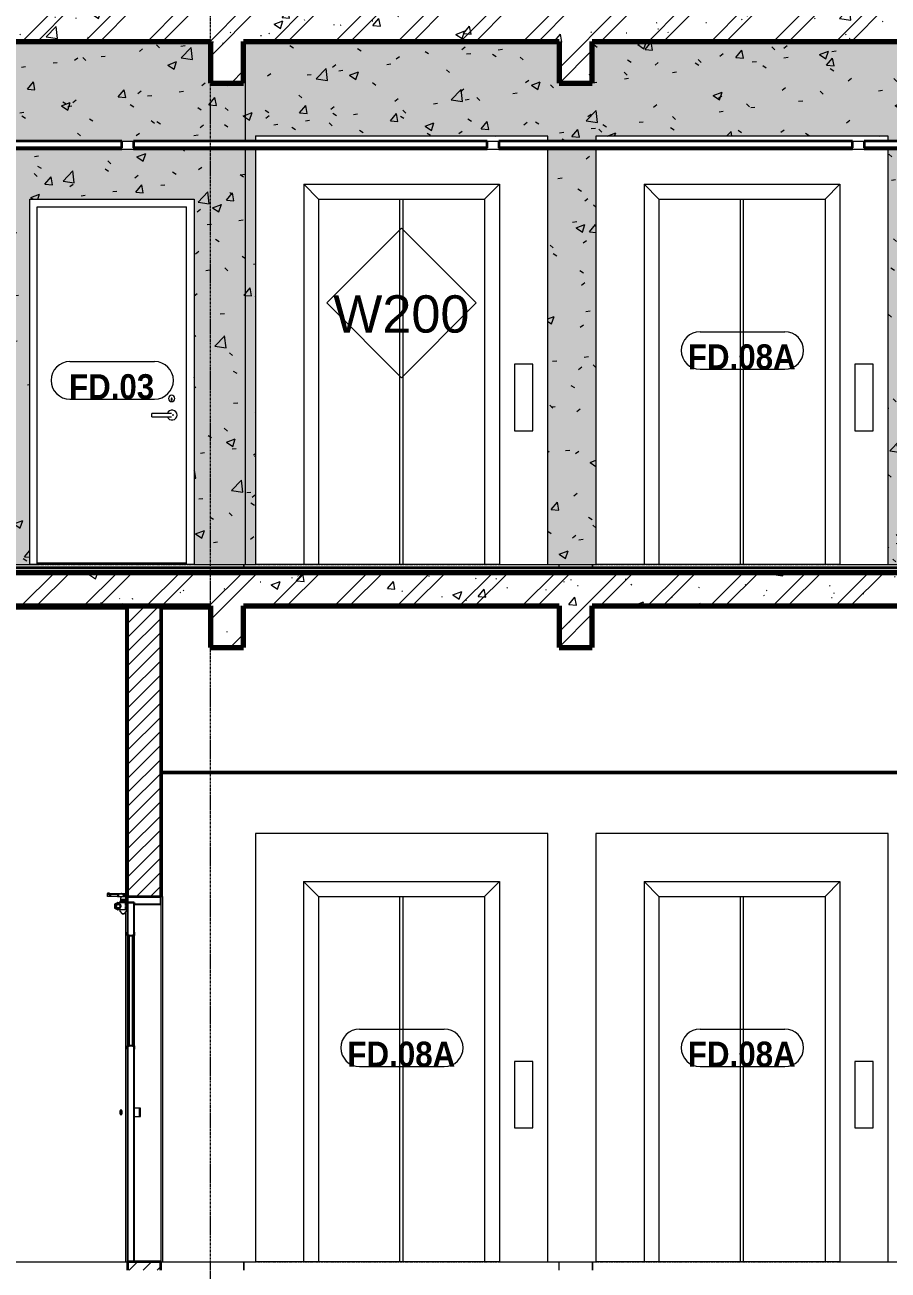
# Model space of a CAD drawing. Header units: millimetres. Extents: x 75015 to 108159, y -6470 to 34550.
# Drawn here: x 91565 to 96764, y -2050 to 5450 of the extents above; entities that cross this region are included whole.
import ezdxf

# ---------------------------------------------------------------- set-up
doc = ezdxf.new("R2010")
doc.units = ezdxf.units.MM
doc.linetypes.add('Centre', pattern=[31.75, 6.35, -4.7625, 15.875, -4.7625])
doc.linetypes.add('Grid Line', pattern=[22.225, 12.7, -3.175, 3.175, -3.175])
for name, color, linetype, lineweight in [('0-2', 50, 'Continuous', 5), ('A-CLNG', 13, 'Continuous', 18), ('A-CLNG-1', 250, 'Continuous', 35), ('A-CLNG-FNSH-1', 7, 'Continuous', 18), ('A-CLNG-PATT-3', 13, 'Continuous', 18), ('A-DETL-GENF-1', 9, 'Continuous', 18), ('A-DETL-WIDE', 214, 'Continuous', 70), ('A-DOOR', 31, 'Continuous', 18), ('A-DOOR-1', 31, 'Continuous', 25), ('A-DOOR-FRAM', 31, 'Continuous', 18), ('A-DOOR-FRAM-1', 31, 'Continuous', 25), ('A-DOOR-GLAZ', 31, 'Continuous', 25), ('A-DOOR-IDEN', 31, 'Continuous', 9), ('A-FLOR-1', 7, 'Continuous', 18), ('A-FLOR-FNSH-1', 250, 'Continuous', 35), ('A-FLOR-LEVL-2', 51, 'Centre', 9), ('A-FLOR-PATT-3', 8, 'Continuous', 18), ('A-WALL', 113, 'Continuous', 18), ('A-WALL-1', 250, 'Continuous', 35), ('A-WALL-FNSH-1', 7, 'Continuous', 18), ('A-WALL-IDEN', 211, 'Continuous', 9), ('A-WALL-PATT-4', 111, 'Continuous', 18), ('I-WALL', 2, 'Continuous', 18), ('S-COLS-1', 7, 'Continuous', 18), ('S-GRID-1', 1, 'Grid Line', 9)]:
    doc.layers.add(name, color=color, linetype=linetype, lineweight=lineweight)
doc.styles.add('Arial_1', font='arial.ttf', dxfattribs={"height": 225})
doc.styles.add('Arial_B', font='arialbd.ttf', dxfattribs={"width": 0.9, "height": 150})
pattern_1 = [(0, (97890.68, 0), (609.6, 152.4), [25.146, -432.054, 25.146, -432.054, -2438.4]), (0, (97890.68, 0), (609.6, 152.4), [-914.4, 25.146, -889.254, 25.146, -432.054, -1066.8]), (0, (97890.68, 0), (609.6, 152.4), [-2286, 25.146, -279.654, 25.146, -736.854]), (120, (98119.28, 76.2), (-436.7823, 451.729), [25.146, -432.054, 25.146, -432.054, -2438.4]), (120, (98119.28, 76.2), (-436.7823, 451.729), [-914.4, 25.146, -889.254, 25.146, -432.054, -1066.8]), (120, (98119.28, 76.2), (-436.7823, 451.729), [-2286, 25.146, -279.654, 25.146, -736.854]), (240, (98195.48, 381), (-172.8177, -604.129), [25.146, -432.054, 25.146, -432.054, -2438.4]), (240, (98195.48, 381), (-172.8177, -604.129), [-914.4, 25.146, -889.254, 25.146, -432.054, -1066.8]), (240, (98195.48, 381), (-172.8177, -604.129), [-2286, 25.146, -279.654, 25.146, -736.854])]
pattern_2 = [(50, (97890.7, 0), (546.553, -47.817), [57.15, -628.65]), (355, (97890.7, 0), (-105.73, 573.17), [45.72, -502.92]), (100.451, (97936.2, -4), (440.828, 525.35), [48.57, -534.27]), (46.184, (97890.7, 152.4), (813.237, -126.13), [85.725, -942.975]), (96.636, (97958.45, 141.9), (712.21, 742.28), [72.855, -801.405]), (351.184, (97890.7, 152.4), (712.215, 742.28), [68.58, -754.38]), (21, (97966.9, 114.3), (454.843, -306.796), [57.15, -628.65]), (326, (97966.9, 114.3), (185.406, 552.564), [45.72, -502.92]), (71.451, (98004.8, 88.73), (640.25, 245.764), [48.57, -534.27]), (37.5, (97890.68, 0), (9.2664, 253.665), [25.146, -471.678, 25.146, -485.394, -504.825]), (37.5, (97890.68, 0), (9.2664, 253.665), [-1007.364, 25.146, -479.679]), (7.5, (97890.68, 0), (200.4594, 300.541), [25.146, -265.938, 25.146, -460.248, -192.405]), (7.5, (97890.68, 0), (200.4594, 300.541), [-776.478, 25.146, -167.259]), (327.5, (97720.75, 0), (406.773, -17.1864), [25.146, -165.354, 25.146, -569.214, -788.67]), (327.5, (97720.75, 0), (406.773, -17.1864), [-784.86, 25.146, -763.524]), (317.5, (97644.55, 0), (444.388, 76.28), [25.146, -222.504, 25.146, -369.57, -560.07]), (317.5, (97644.55, 0), (444.388, 76.28), [-642.366, 25.146, -534.924])]
pattern_3 = [(37.5, (97890.68, 0), (-2.40047, 73.41204), [2.515, -55.397, 2.515, -62.255, -61.912]), (37.5, (97890.68, 0), (-2.40047, 73.41204), [-122.682, 2.515, -59.398]), (7.5, (97890.68, 0), (67.4282, 107.524), [2.515, -28.727, 2.515, -49.682, -20.002]), (7.5, (97890.68, 0), (67.4282, 107.524), [-83.439, 2.515, -17.488]), (327.5, (97843.816, 0), (118.6493, 0.21553), [2.515, -16.535, 2.515, -66.065, -89.535]), (327.5, (97843.816, 0), (118.6493, 0.21553), [-87.63, 2.515, -87.02]), (317.5, (97843.82, 0), (114.5339, 33.4393), [2.515, -7.01, 2.515, -42.443, -51.435]), (317.5, (97843.82, 0), (114.5339, 33.4393), [-54.483, 2.515, -48.92])]
pattern_4 = [(50, (97890.7, 0), (546.553, -47.817), [57.15, -628.65]), (355, (97890.7, 0), (-105.728, 573.17), [45.72, -502.92]), (100.451, (97936.2, -4), (440.828, 525.35), [48.57, -534.27]), (46.184, (97890.7, 152.4), (813.237, -126.13), [85.725, -942.975]), (96.636, (97958.45, 141.9), (712.21, 742.28), [72.855, -801.405]), (351.184, (97890.7, 152.4), (712.215, 742.28), [68.58, -754.38]), (21, (97966.9, 114.3), (454.843, -306.796), [57.15, -628.65]), (326, (97966.9, 114.3), (185.406, 552.564), [45.72, -502.92]), (71.451, (98004.8, 88.73), (640.25, 245.764), [48.57, -534.27]), (37.5, (97890.68, 0), (9.2664, 253.665), [5.029, -491.795, 5.029, -505.511, -504.825]), (37.5, (97890.68, 0), (9.2664, 253.665), [-1007.364, 5.029, -499.796]), (7.5, (97890.68, 0), (200.4594, 300.541), [5.029, -286.055, 5.029, -480.365, -192.405]), (7.5, (97890.68, 0), (200.4594, 300.541), [-776.478, 5.029, -187.376]), (327.5, (97720.75, 0), (406.773, -17.1864), [5.029, -185.471, 5.029, -589.331, -788.67]), (327.5, (97720.75, 0), (406.773, -17.1864), [-784.86, 5.03, -783.64]), (317.5, (97644.55, 0), (444.388, 76.28), [5.029, -242.621, 5.029, -389.687, -560.07]), (317.5, (97644.55, 0), (444.388, 76.28), [-642.366, 5.03, -555.04]), (45, (97890.68, 0), (-188.585, 188.585), []), (45, (97890.68, 285.75), (-188.585, 188.585), [])]

# ---------------------------------------------------------------- blocks, each defined once
blk = doc.blocks.new('NCV_TKTC_KET CAU_rvt-2-TKCS_THANG MÁY TM2 - MẶT ĐỨNG')
at = {"layer": 'A-FLOR-1'}
for p, q in [((27936.9, 1930), (27037.4, 1930)), ((28435.3, 1930), (28146.9, 1930))]:
    blk.add_line(p, q, dxfattribs=at)
at = {"layer": 'S-COLS-1'}
for p, q in [((28636.9, 2180), (28636.9, 2200)), ((30536.9, 2180), (30536.9, 2200)), ((30736.9, 2180), (30736.9, 2200)), ((28436.9, -2050), (28436.9, -2000)), ((28636.9, -2050), (28636.9, -2000)), ((30536.9, -2050), (30536.9, -2000)), ((30736.9, -2050), (30736.9, -2000))]:
    blk.add_line(p, q, dxfattribs=at)
blk = doc.blocks.new('FD_02 - FD_03 - FD_03-KY THUAT-900x2200mm-801876-TKCS_THANG MÁY TM2 - MẶT ĐỨNG')
at = {"layer": 'A-DOOR'}
for p, q in [((28201, 3188.3), (28201, 3197.7)), ((28202.9, 3188.3), (28201, 3188.3)), ((28202.9, 3197.7), (28202.9, 3188.3)), ((28186.9, 3110), (28081.9, 3110)), ((28081.9, 3100), (28081.9, 3110)), ((28081.9, 3090), (28081.9, 3100)), ((28081.9, 3090), (28186.9, 3090)), ((27391.9, 2210), (28291.9, 2210))]:
    blk.add_line(p, q, dxfattribs=at)
at = {"layer": 'A-DOOR', "flags": 128}
for points in [[(28201.9, 3110), (28201.9, 3110), (28201.9, 3110), (28201.8, 3110), (28201.7, 3110), (28201.6, 3110), (28201.5, 3110), (28201.4, 3110), (28201.2, 3110), (28201, 3110), (28200.8, 3110), (28200.5, 3110), (28200.2, 3110), (28200, 3110), (28199.6, 3110), (28199.3, 3110), (28199, 3110), (28198.6, 3110), (28198.2, 3110), (28197.8, 3110), (28197.4, 3110), (28196.9, 3110), (28196.5, 3110), (28196, 3110), (28195.5, 3110), (28195, 3110), (28194.5, 3110), (28194, 3110), (28193.5, 3110), (28192.9, 3110), (28192.4, 3110), (28191.8, 3110), (28191.2, 3110), (28190.7, 3110), (28190.1, 3110), (28189.5, 3110), (28188.9, 3110), (28188.3, 3110), (28187.7, 3110), (28187.1, 3110), (28186.9, 3110)], [(28186.9, 3090), (28187.5, 3090), (28188.1, 3090), (28188.7, 3090), (28189.3, 3090), (28189.9, 3090), (28190.5, 3090), (28191.1, 3090), (28191.7, 3090), (28192.2, 3090), (28192.8, 3090), (28193.3, 3090), (28193.9, 3090), (28194.4, 3090), (28194.9, 3090), (28195.4, 3090), (28195.9, 3090), (28196.4, 3090), (28196.8, 3090), (28197.3, 3090), (28197.7, 3090), (28198.1, 3090), (28198.5, 3090), (28198.9, 3090), (28199.2, 3090), (28199.6, 3090), (28199.9, 3090), (28200.2, 3090), (28200.4, 3090), (28200.7, 3090), (28200.9, 3090), (28201.1, 3090), (28201.3, 3090), (28201.5, 3090), (28201.6, 3090), (28201.7, 3090), (28201.8, 3090), (28201.9, 3090), (28201.9, 3090), (28201.9, 3090)]]:
    blk.add_lwpolyline(points, dxfattribs=at)
at = {"layer": 'A-DOOR'}
for centre, radius, start, end in [((28201.9, 3200), 19, 0, 180), ((28201.9, 3200), 19, 180, 360), ((28201.9, 3200), 2.5, 293.42064, 247.00822), ((28204.4, 3100), 30, 0, 160.36566), ((28204.4, 3100), 30, 199.56325, 0), ((28201.9, 3100), 10, 0, 30), ((28201.9, 3100), 10, 330, 0)]:
    blk.add_arc(centre, radius, start, end, dxfattribs=at)
at = {"layer": 'A-DOOR-FRAM'}
for p, q in [((27391.9, 2200), (27391.9, 4355)), ((27391.9, 4355), (28291.9, 4355)), ((28291.9, 2200), (28291.9, 4355)), ((27346.9, 2200), (27391.9, 2200)), ((28336.9, 2200), (28291.9, 2200))]:
    blk.add_line(p, q, dxfattribs=at)
blk = doc.blocks.new('Thang may HIEN - Dài x Rộng - 2200x1200-551375-TKCS_THANG MÁY TM2 - MẶT ĐỨNG')
at = {"layer": 'A-DOOR'}
for p, q in [((30757.4, 4780), (30757.4, 4750)), ((32517.4, 4780), (30757.4, 4780)), ((32517.4, 4750), (32517.4, 4780)), ((30757.4, 4700), (30757.4, 2200)), ((32517.4, 2200), (32517.4, 4700)), ((31137.4, 4400), (31047.4, 4490)), ((31047.4, 4490), (31047.4, 2200)), ((31047.4, 4490), (32227.4, 4490)), ((32227.4, 4490), (32137.4, 4400)), ((32227.4, 4490), (32227.4, 2200)), ((31137.4, 4400), (31137.4, 2200)), ((31137.4, 4400), (32137.4, 4400)), ((31627.4, 2200), (31627.4, 4400)), ((31647.4, 2200), (31647.4, 4400)), ((32137.4, 4400), (32137.4, 2200)), ((32427.4, 3405.9), (32317.4, 3405.9)), ((32317.4, 3405.9), (32317.4, 3005.9)), ((32427.4, 3005.9), (32427.4, 3405.9)), ((32317.4, 3005.9), (32427.4, 3005.9)), ((31047.4, 2200), (30757.4, 2200)), ((31057.4, 2200), (31047.4, 2200)), ((32227.4, 2200), (32217.4, 2200)), ((32227.4, 2200), (32517.4, 2200))]:
    blk.add_line(p, q, dxfattribs=at)
blk = doc.blocks.new('Thang may HIEN - Dài x Rộng - 2200x1200-V4-TKCS_THANG MÁY TM2 - MẶT ĐỨNG')
at = {"layer": 'A-DOOR'}
for p, q in [((30757.4, 580), (30757.4, -2000)), ((32517.4, 580), (30757.4, 580)), ((32517.4, -2000), (32517.4, 580)), ((31137.4, 200), (31047.4, 290)), ((31047.4, 290), (31047.4, -2000)), ((31047.4, 290), (32227.4, 290)), ((32227.4, 290), (32137.4, 200)), ((32227.4, 290), (32227.4, -2000)), ((31137.4, 200), (31137.4, -2000)), ((31137.4, 200), (32137.4, 200)), ((31627.4, -2000), (31627.4, 200)), ((31647.4, -2000), (31647.4, 200)), ((32137.4, 200), (32137.4, -2000)), ((32427.4, -794.1), (32317.4, -794.1)), ((32317.4, -794.1), (32317.4, -1194.1)), ((32427.4, -1194.1), (32427.4, -794.1)), ((32317.4, -1194.1), (32427.4, -1194.1)), ((31047.4, -2000), (30757.4, -2000)), ((31057.4, -2000), (31047.4, -2000)), ((32227.4, -2000), (32217.4, -2000)), ((32227.4, -2000), (32517.4, -2000))]:
    blk.add_line(p, q, dxfattribs=at)
blk = doc.blocks.new('FD_01 - FD_01-1200x2200mm-V8-TKCS_THANG MÁY TM2 - MẶT ĐỨNG')
at = {"layer": 'A-DOOR'}
for p, q in [((27813.5, 218.5), (27813.5, 215.5)), ((27813.9, 218.5), (27813.9, 218.5)), ((27813.9, 218.5), (27821.6, 218.5)), ((27813.9, 215.5), (27813.9, 215.5)), ((27813.9, 215.5), (27821.6, 215.5)), ((27814.6, 214.5), (27814.6, 200.5)), ((27814.6, 214.5), (27819.4, 214.5)), ((27814.6, 200.5), (27814.6, 200.5)), ((27819.4, 200.5), (27814.7, 200.5)), ((27815.1, 220.3), (27815.1, 218.5)), ((27827.1, 220.3), (27815.1, 220.3)), ((27815.1, 220.3), (27827.1, 220.3)), ((27816.1, 215.5), (27816.1, 214.5)), ((27819.4, 214.5), (27827.5, 214.5)), ((27827.6, 200.5), (27819.4, 200.5)), ((27821.6, 218.5), (27823.2, 218.5)), ((27822.7, 218.5), (27821.6, 218.5)), ((27821.6, 215.5), (27823.2, 215.5)), ((27872.6, 212.5), (27822.6, 212.5)), ((27822.6, 202.5), (27872.6, 202.5)), ((27823.2, 218.5), (27873.8, 218.5)), ((27823.2, 215.5), (27873.8, 215.5)), ((27826.1, 214.5), (27826.1, 215.5)), ((27827.1, 218.5), (27827.1, 220.3)), ((27827.4, 214.5), (27828.6, 214.5)), ((27827.6, 200.5), (27827.6, 214.5)), ((27828.6, 200.5), (27827.6, 200.5)), ((27828.6, 211.5), (27830.3, 211.5)), ((27830.3, 203.5), (27828.6, 203.5)), ((27830.3, 211.5), (27830.3, 203.5)), ((27848.4, 215.5), (27848.4, 214.5)), ((27850.4, 214.5), (27848.4, 214.5)), ((27848.4, 214.5), (27850.4, 214.5)), ((27916.4, 214.5), (27850.4, 214.5)), ((27859.6, 130.7), (27859.6, 154.3)), ((27860.6, 156.1), (27876.1, 164.7)), ((27869, 142.5), (27874.8, 152.5)), ((27877.3, 213.5), (27872.6, 213.5)), ((27872.6, 201.5), (27877.3, 201.5)), ((27873.8, 218.5), (27874.8, 218.5)), ((27873.8, 218.5), (27874.8, 218.5)), ((27874.8, 217.5), (27873.8, 217.5)), ((27873.8, 215.5), (27874.8, 215.5)), ((27873.8, 215.5), (27874.8, 215.5)), ((27874.8, 218.5), (27900.4, 218.5)), ((27874.8, 215.5), (27900.4, 215.5)), ((27874.8, 152.5), (27886.4, 152.5)), ((27877.1, 165), (27921.3, 165)), ((27877.3, 200.5), (27905.4, 200.5)), ((27886.4, 152.5), (27892.1, 142.5)), ((27890.4, 172), (27890.4, 165)), ((27890.4, 172), (27904.9, 172)), ((27925.4, 198), (27895.4, 198)), ((27895.4, 184.6), (27895.4, 192.9)), ((27895.4, 176), (27895.4, 182)), ((27895.4, 182), (27910.4, 182)), ((27910.4, 176), (27895.4, 176)), ((27899.9, 184), (27907.2, 184)), ((27899.9, 182), (27899.9, 184)), ((27899.9, 174), (27899.9, 176)), ((27903.6, 174), (27899.9, 174)), ((27900.4, 218.5), (27901.6, 218.5)), ((27900.4, 218.5), (27901.6, 218.5)), ((27901.6, 217.5), (27900.4, 217.5)), ((27900.4, 215.5), (27901.6, 215.5)), ((27900.4, 215.5), (27901.6, 215.5)), ((27900.9, 218.5), (27901.5, 218.5)), ((27901.5, 218.5), (27900.9, 218.5)), ((27900.9, 215.5), (27901.5, 215.5)), ((27901.5, 215.5), (27900.9, 215.5)), ((27900.9, 174), (27900.9, 172)), ((27901.6, 218.5), (27930.9, 218.5)), ((27901.6, 215.5), (27930.9, 215.5)), ((27907.2, 174), (27903.6, 174)), ((27904.9, 172), (27929.5, 172)), ((27905, 200.5), (27905, 198)), ((27906.2, 200.7), (27906.2, 197.9)), ((27907.2, 184), (27917.3, 184)), ((27907.2, 182), (27907.2, 184)), ((27907.2, 174), (27907.2, 176)), ((27912.3, 174), (27907.2, 174)), ((27907.8, 214), (27908.6, 214)), ((27908.6, 201), (27907.8, 201)), ((27908.6, 214), (27911.7, 214)), ((27908.6, 214), (27908.6, 212.7)), ((27912.4, 201), (27908.6, 201)), ((27910.4, 214), (27912.4, 214)), ((27912.4, 201), (27910.4, 201)), ((27910.4, 182), (27925.4, 182)), ((27925.4, 176), (27910.4, 176)), ((27917.3, 174), (27912.3, 174)), ((27912.4, 214), (27914.3, 214)), ((27914.3, 201), (27912.4, 201)), ((27912.6, 202.4), (27912.6, 212.6)), ((27912.6, 203.4), (27912.6, 212.2)), ((27914.3, 214), (27918.4, 214)), ((27914.3, 201), (27914.3, 214)), ((27918.4, 201), (27914.3, 201)), ((27914.8, 198), (27914.8, 214)), ((27916, 198), (27916, 214)), ((27916.4, 214.5), (27918.4, 214.5)), ((27918.4, 214.5), (27916.4, 214.5)), ((27917.3, 184), (27920, 184)), ((27917.3, 182), (27917.3, 184)), ((27917.3, 174), (27917.3, 176)), ((27918.6, 174), (27917.3, 174)), ((27917.7, 174), (27918.6, 174)), ((27918.6, 174), (27917.7, 174)), ((27918.4, 214.5), (27918.4, 215.5)), ((27918.5, 201), (27918.5, 214)), ((27920, 174), (27918.6, 174)), ((27918.9, 172), (27918.9, 174)), ((27920, 182), (27920, 184)), ((27920, 174), (27920, 176)), ((27921.3, 165), (27924.3, 165)), ((27924.3, 165), (27925.3, 165)), ((27936.9, 165), (27925.3, 165)), ((27925.4, 192.9), (27925.4, 184.6)), ((27925.4, 182), (27925.4, 176)), ((27925.4, 164.9), (27925.4, 164.7)), ((27929.5, 165), (27925.5, 165)), ((27925.6, 162), (27925.6, 123)), ((27929.5, 165), (27929.5, 172)), ((27930.9, 215.5), (27930.9, 218.5)), ((27876.1, 120.3), (27860.6, 128.9)), ((27874.8, 132.5), (27869, 142.5)), ((27886.4, 132.5), (27874.8, 132.5)), ((27921.3, 120), (27877.1, 120)), ((27892.1, 142.5), (27886.4, 132.5)), ((27890.4, 120), (27890.4, 112.4)), ((27890.7, 111.7), (27903.7, 96.3)), ((27913.4, 96), (27906.4, 96)), ((27906.4, 96), (27913.4, 96)), ((27916.2, 96.3), (27929.2, 111.7)), ((27924.3, 120), (27921.3, 120)), ((27925.3, 120), (27924.3, 120)), ((27925.3, 120), (27936.9, 120)), ((27925.4, 120.3), (27925.4, 120.1)), ((27925.5, 120), (27929.4, 120)), ((27929.4, 112.4), (27929.4, 120)), ((27934.9, -35), (27934.9, -700)), ((27978.9, -700), (27978.9, -35)), ((28008.7, -1074.6), (27976.9, -1074.6)), ((27976.9, -1074.6), (27976.9, -1125.4)), ((28015, -1074.6), (28008.7, -1074.6)), ((28008.7, -1074.6), (28008.7, -1125.4)), ((28008.7, -1125.4), (28008.7, -1074.6)), ((28015, -1125.4), (28015, -1074.6)), ((27976.9, -1125.4), (28008.7, -1125.4)), ((28008.7, -1125.4), (28015, -1125.4))]:
    blk.add_line(p, q, dxfattribs=at)
at = {"layer": 'A-DOOR', "flags": 128}
for points in [[(27830.3, 211.5), (27831, 211), (27831.7, 210.4), (27832.2, 209.7), (27832.6, 209), (27832.8, 208.3), (27832.9, 207.5)], [(27832.9, 207.5), (27832.8, 206.7), (27832.6, 206), (27832.2, 205.3), (27831.7, 204.6), (27831, 204), (27830.3, 203.5)], [(27925.6, 162), (27925.6, 162.7), (27925.6, 163.3), (27925.5, 163.9), (27925.5, 164.3), (27925.4, 164.7), (27925.4, 164.9), (27925.3, 165)], [(27890.7, 111.7), (27890.7, 111.7), (27890.6, 111.8), (27890.6, 111.8), (27890.6, 111.8), (27890.6, 111.9), (27890.6, 111.9), (27890.5, 112), (27890.5, 112), (27890.5, 112), (27890.5, 112.1), (27890.5, 112.1), (27890.5, 112.2), (27890.5, 112.2), (27890.4, 112.3), (27890.4, 112.3), (27890.4, 112.3), (27890.4, 112.4), (27890.4, 112.4)], [(27904.4, 96), (27904.3, 96), (27904.3, 96), (27904.3, 96), (27904.2, 96), (27904.2, 96), (27904.1, 96), (27904.1, 96), (27904.1, 96), (27904, 96.1), (27904, 96.1), (27904, 96.1), (27903.9, 96.1), (27903.9, 96.1), (27903.9, 96.1), (27903.8, 96.2), (27903.8, 96.2), (27903.8, 96.2), (27903.8, 96.2), (27903.7, 96.3), (27903.7, 96.3), (27903.7, 96.3), (27903.7, 96.3)], [(27915.5, 96), (27915.5, 96), (27915.5, 96), (27915.5, 96), (27915.4, 96), (27915.4, 96), (27915.4, 96), (27915.3, 96), (27915.2, 96), (27915.2, 96), (27915.1, 96), (27915, 96), (27914.9, 96), (27914.8, 96), (27914.7, 96), (27914.5, 96), (27914.4, 96), (27914.3, 96), (27914.1, 96), (27914, 96), (27913.8, 96), (27913.7, 96), (27913.5, 96), (27913.3, 96), (27913.1, 96), (27912.9, 96), (27912.8, 96), (27912.6, 96), (27912.4, 96), (27912.2, 96), (27912, 96), (27911.7, 96), (27911.5, 96), (27911.3, 96), (27911.1, 96), (27910.9, 96), (27910.7, 96), (27910.4, 96), (27910.2, 96), (27910, 96), (27909.8, 96), (27909.6, 96), (27909.3, 96), (27909.1, 96), (27908.9, 96), (27908.7, 96), (27908.5, 96), (27908.2, 96), (27908, 96), (27907.8, 96), (27907.6, 96), (27907.4, 96), (27907.2, 96), (27907, 96), (27906.8, 96), (27906.7, 96), (27906.5, 96), (27906.3, 96), (27906.1, 96), (27906, 96), (27905.8, 96), (27905.7, 96), (27905.5, 96), (27905.4, 96), (27905.3, 96), (27905.2, 96), (27905, 96), (27904.9, 96), (27904.8, 96), (27904.8, 96), (27904.7, 96), (27904.6, 96), (27904.6, 96), (27904.5, 96), (27904.5, 96), (27904.4, 96), (27904.4, 96), (27904.4, 96), (27904.4, 96)], [(27904.4, 96), (27904.4, 96), (27904.4, 96), (27904.4, 96), (27904.4, 96), (27904.5, 96), (27904.5, 96), (27904.6, 96), (27904.6, 96), (27904.7, 96), (27904.8, 96), (27904.9, 96), (27905, 96), (27905.1, 96), (27905.2, 96), (27905.3, 96), (27905.5, 96), (27905.6, 96), (27905.7, 96), (27905.9, 96), (27906.1, 96), (27906.2, 96), (27906.4, 96), (27906.6, 96), (27906.7, 96), (27906.9, 96), (27907.1, 96), (27907.3, 96), (27907.5, 96), (27907.7, 96), (27907.9, 96), (27908.1, 96), (27908.3, 96), (27908.6, 96), (27908.8, 96), (27909, 96), (27909.2, 96), (27909.4, 96), (27909.7, 96), (27909.9, 96), (27910.1, 96), (27910.3, 96), (27910.5, 96), (27910.8, 96), (27911, 96), (27911.2, 96), (27911.4, 96), (27911.6, 96), (27911.8, 96), (27912.1, 96), (27912.3, 96), (27912.5, 96), (27912.7, 96), (27912.8, 96), (27913, 96), (27913.2, 96), (27913.4, 96), (27913.6, 96), (27913.7, 96), (27913.9, 96), (27914, 96), (27914.2, 96), (27914.3, 96), (27914.5, 96), (27914.6, 96), (27914.7, 96), (27914.8, 96), (27914.9, 96), (27915, 96), (27915.1, 96), (27915.2, 96), (27915.3, 96), (27915.3, 96), (27915.4, 96), (27915.4, 96), (27915.5, 96), (27915.5, 96), (27915.5, 96), (27915.5, 96)], [(27916.2, 96.3), (27916.2, 96.3), (27916.2, 96.3), (27916.1, 96.2), (27916.1, 96.2), (27916.1, 96.2), (27916, 96.2), (27916, 96.2), (27916, 96.1), (27916, 96.1), (27915.9, 96.1), (27915.9, 96.1), (27915.9, 96.1), (27915.8, 96.1), (27915.8, 96), (27915.8, 96), (27915.7, 96), (27915.7, 96), (27915.6, 96), (27915.6, 96), (27915.6, 96), (27915.5, 96), (27915.5, 96)], [(27925.3, 120), (27925.4, 120.1), (27925.4, 120.3), (27925.5, 120.7), (27925.5, 121.1), (27925.6, 121.7), (27925.6, 122.3), (27925.6, 123)], [(27929.4, 112.4), (27929.4, 112.4), (27929.4, 112.3), (27929.4, 112.3), (27929.4, 112.2), (27929.4, 112.2), (27929.4, 112.1), (27929.4, 112.1), (27929.4, 112.1), (27929.4, 112), (27929.3, 112), (27929.3, 111.9), (27929.3, 111.9), (27929.3, 111.9), (27929.3, 111.8), (27929.2, 111.8), (27929.2, 111.7), (27929.2, 111.7), (27929.2, 111.7)]]:
    blk.add_lwpolyline(points, dxfattribs=at)
at = {"layer": 'A-DOOR'}
for centre, radius, start, end in [((27861.6, 154.3), 2, 119.19749, 180), ((27880.6, 142.5), 17, 0, 180), ((27880.6, 142.5), 16.5, 0, 180), ((27877.1, 163), 2, 90, 119.19749), ((27861.6, 130.7), 2, 180, 240.80251), ((27880.6, 142.5), 17, 180, 360), ((27880.6, 142.5), 16.5, 180, 0), ((27877.1, 122), 2, 240.80251, 270)]:
    blk.add_arc(centre, radius, start, end, dxfattribs=at)
for centre, major_axis, ratio, start_param, end_param in [((27826.6, 207.5), (0, 7), 0.259156, 4.776961, 5.209513), ((27826.6, 207.5), (0, 7), 0.259156, 4.215265, 4.647817), ((27829.1, 207.5), (0, 2.5), 0.259156, 4.712389, 7.853982), ((27829.1, 207.5), (0, 2.5), 0.259156, 1.570796, 4.712389), ((27828.6, 207.5), (0, 7), 0.259156, 4.712389, 6.283185), ((27828.6, 207.5), (0, 7), 0.259156, 3.141593, 4.712389), ((27872.6, 207.5), (0, 6), 0.965835, 4.712389, 6.806784), ((27872.6, 207.5), (0, 6), 0.965835, 2.617994, 4.712389), ((27877.3, 207.5), (0, 7), 0.965835, 0.007197, 0.763741), ((27872.6, 207.5), (0, 5), 0.965835, 4.712389, 6.283185), ((27872.6, 207.5), (0, 5), 0.965835, 3.141593, 4.712389), ((27877.3, 207.5), (0, 7), 0.965835, 2.377851, 4.712389), ((27877.3, 207.5), (0, 6), 0.965835, 4.712389, 6.806784), ((27877.3, 207.5), (0, 6), 0.965835, 2.617994, 4.712389), ((27877.3, 207.5), (0, 7), 0.965835, 4.712389, 6.275988), ((27895.4, 186), (0, 12), 0.000349, 0, 0.959931), ((27895.4, 188), (0, 6), 0.000349, 3.141593, 4.101524), ((27905.4, 207.5), (0, 7), 0.965835, 5.776005, 6.27576), ((27905.4, 207.5), (0, 7), 0.965835, 3.141593, 3.648773), ((27910.9, 207.5), (0, 6.79), 0.259156, 0.291061, 0.547008), ((27910.9, 207.5), (0, 6.79), 0.259156, 2.594585, 2.850532), ((27912.9, 207.5), (0, 6.79), 0.259156, 0.291061, 1.20378), ((27912.9, 207.5), (0, 6.79), 0.259156, 1.937813, 2.850532), ((27912.7, 207.5), (0, 2.5), 0.259156, 4.712389, 7.853982), ((27912.7, 207.5), (0, 2.5), 0.259156, 1.570796, 4.712389), ((27925.4, 186), (0, 12), 0.000349, 0, 0.959931), ((27925.4, 188), (0, 6), 0.000349, 3.141593, 4.101524)]:
    blk.add_ellipse(centre, major_axis=major_axis, ratio=ratio, start_param=start_param, end_param=end_param, dxfattribs=at)
for points, knots in [([(27911.6, 207.5), (27911.6, 207.8), (27911.6, 208.2), (27911.5, 208.7), (27911.5, 209), (27911.4, 209.4), (27911.3, 209.8), (27911.2, 210), (27911.2, 210.3), (27911.1, 210.4), (27911, 210.6), (27911, 210.8), (27910.8, 211.1), (27910.7, 211.3), (27910.6, 211.5), (27910.5, 211.7), (27910.4, 211.8), (27910.3, 212), (27910.1, 212.2), (27909.9, 212.5), (27909.6, 212.8), (27909.2, 213.2), (27908.8, 213.5), (27908.6, 213.6)], [0, 0, 0, 0, 0.1, 0.15, 0.2, 0.25, 0.3, 0.35, 0.375, 0.4, 0.425, 0.45, 0.5, 0.55, 0.575, 0.6, 0.625, 0.65, 0.7, 0.75, 0.8, 0.9, 1, 1, 1, 1]), ([(27908.6, 201.4), (27908.8, 201.5), (27909.2, 201.8), (27909.6, 202.2), (27909.9, 202.5), (27910.1, 202.7), (27910.3, 203), (27910.4, 203.2), (27910.5, 203.3), (27910.6, 203.5), (27910.7, 203.7), (27910.8, 203.9), (27911, 204.2), (27911, 204.4), (27911.1, 204.6), (27911.2, 204.7), (27911.2, 205), (27911.3, 205.2), (27911.4, 205.6), (27911.5, 206), (27911.5, 206.3), (27911.6, 206.8), (27911.6, 207.2), (27911.6, 207.5)], [0, 0, 0, 0, 0.1, 0.2, 0.25, 0.3, 0.35, 0.375, 0.4, 0.425, 0.45, 0.5, 0.55, 0.575, 0.6, 0.625, 0.65, 0.7, 0.75, 0.8, 0.85, 0.9, 1, 1, 1, 1]), ([(27924.3, 154.9), (27924.3, 156), (27924.4, 157.3), (27924.6, 158.4), (27924.8, 158.7), (27924.9, 158.5), (27925.1, 157.9), (27925.2, 156.9), (27925.3, 155.5), (27925.4, 153.8), (27925.4, 152.6), (27925.4, 152)], [0, 0, 0, 0, 0.2, 0.3, 0.4, 0.5, 0.6, 0.7, 0.8, 0.9, 1, 1, 1, 1]), ([(27925.4, 152), (27925.4, 150.8), (27925.3, 149), (27925.2, 147.1), (27925.1, 146.1), (27924.9, 145.5), (27924.8, 145.3), (27924.6, 145.6), (27924.5, 146.4), (27924.3, 147.6), (27924.3, 148.6), (27924.3, 149.1)], [0, 0, 0, 0, 0.2, 0.3, 0.4, 0.5, 0.6, 0.7, 0.8, 0.9, 1, 1, 1, 1]), ([(27924.3, 135.9), (27924.3, 137), (27924.4, 138.3), (27924.6, 139.4), (27924.8, 139.7), (27924.9, 139.5), (27925.1, 138.9), (27925.2, 137.9), (27925.3, 136.5), (27925.4, 134.8), (27925.4, 133.6), (27925.4, 133)], [0, 0, 0, 0, 0.2, 0.3, 0.4, 0.5, 0.6, 0.7, 0.8, 0.9, 1, 1, 1, 1]), ([(27925.4, 133), (27925.4, 131.8), (27925.3, 130), (27925.2, 128.1), (27925.1, 127.1), (27924.9, 126.5), (27924.8, 126.3), (27924.6, 126.6), (27924.5, 127.4), (27924.3, 128.6), (27924.3, 129.6), (27924.3, 130.1)], [0, 0, 0, 0, 0.2, 0.3, 0.4, 0.5, 0.6, 0.7, 0.8, 0.9, 1, 1, 1, 1])]:
    blk.add_open_spline(points, degree=3, knots=knots, dxfattribs=at)
for points in [[(27924.1, 152), (27924.1, 152.5), (27924.2, 153.5), (27924.2, 154.4), (27924.3, 154.9)], [(27924.3, 149.1), (27924.2, 149.6), (27924.2, 150.5), (27924.1, 151.5), (27924.1, 152)], [(27924.8, 158.6), (27924.7, 158.6), (27924.7, 158.5), (27924.6, 158.3)], [(27924.9, 158.5), (27924.9, 158.6), (27924.8, 158.6), (27924.8, 158.6)], [(27924.1, 133), (27924.1, 133.5), (27924.2, 134.5), (27924.2, 135.4), (27924.3, 135.9)], [(27924.3, 130.1), (27924.2, 130.6), (27924.2, 131.5), (27924.1, 132.5), (27924.1, 133)], [(27924.6, 145.7), (27924.7, 145.5), (27924.8, 145.3), (27924.9, 145.4), (27924.9, 145.5)], [(27924.9, 139.5), (27924.9, 139.6), (27924.8, 139.7), (27924.7, 139.5), (27924.6, 139.3)], [(27924.6, 126.7), (27924.7, 126.5), (27924.7, 126.4), (27924.8, 126.4)], [(27924.8, 126.4), (27924.8, 126.4), (27924.9, 126.4), (27924.9, 126.5)]]:
    blk.add_open_spline(points, degree=3, dxfattribs=at)
at = {"layer": 'A-DOOR-1'}
for p, q in [((27936.9, 165), (27936.9, -35)), ((27976.9, 165), (27936.9, 165)), ((27976.9, -35), (27976.9, 165)), ((27936.9, -15), (27934.9, -15)), ((27934.9, -15), (27934.9, -35)), ((27934.9, -35), (27936.9, -35)), ((27936.9, -35), (27936.9, -15)), ((27936.9, -35), (27976.9, -35)), ((27978.9, -15), (27976.9, -15)), ((27976.9, -15), (27976.9, -35)), ((27976.9, -35), (27978.9, -35)), ((27978.9, -35), (27978.9, -15)), ((27936.9, -700), (27934.9, -700)), ((27934.9, -700), (27934.9, -720)), ((27934.9, -720), (27936.9, -720)), ((27936.9, -700), (27936.9, -2000)), ((27976.9, -700), (27936.9, -700)), ((27936.9, -720), (27936.9, -700)), ((27976.9, -2000), (27976.9, -700)), ((27978.9, -700), (27976.9, -700)), ((27976.9, -700), (27976.9, -720)), ((27976.9, -720), (27978.9, -720)), ((27978.9, -720), (27978.9, -700)), ((27891.9, -1088.5), (27891.9, -1111.5)), ((27901.9, -1088.5), (27891.9, -1088.5)), ((27891.9, -1111.5), (27901.9, -1111.5)), ((27901.9, -1111.5), (27901.9, -1088.5)), ((27936.9, -2000), (27976.9, -2000))]:
    blk.add_line(p, q, dxfattribs=at)
at = {"layer": 'A-DOOR-FRAM'}
blk.add_line((28136.9, 155), (28136.9, -2000), dxfattribs=at)
at = {"layer": 'A-DOOR-FRAM-1'}
for p, q in [((28136.9, 200), (27936.9, 200)), ((27936.9, 200), (27936.9, 165)), ((27936.9, 165), (27976.9, 165)), ((27976.9, 165), (27976.9, 155)), ((27976.9, 155), (28136.9, 155)), ((28136.9, 155), (28136.9, 200))]:
    blk.add_line(p, q, dxfattribs=at)
at = {"layer": 'A-DOOR-GLAZ'}
for p, q in [((27946.9, -35), (27936.9, -35)), ((27936.9, -35), (27936.9, -700)), ((27946.9, -700), (27946.9, -35)), ((27976.9, -35), (27966.9, -35)), ((27966.9, -35), (27966.9, -700)), ((27976.9, -700), (27976.9, -35)), ((27936.9, -700), (27946.9, -700)), ((27966.9, -700), (27976.9, -700))]:
    blk.add_line(p, q, dxfattribs=at)
blk = doc.blocks.new('STN_Door Tag - STN_Door Tag-1788670-TKCS_THANG MÁY TM2 - MẶT ĐỨNG')
at = {"layer": 'A-DOOR-IDEN'}
for p, q in [((29384.6, 7002.1), (29894.7, 7002.1)), ((29384.6, 6775.7), (29894.7, 6775.7))]:
    blk.add_line(p, q, dxfattribs=at)
for centre, start, end in [((29384.6, 6888.9), 90, 270), ((29894.7, 6888.9), 270, 90)]:
    blk.add_arc(centre, 113.2, start, end, dxfattribs=at)
blk = doc.blocks.new('M_Wall Tag - 12mm-36223-TKCS_THANG MÁY TM2 - MẶT ĐỨNG')
at = {"layer": 'A-WALL-IDEN'}
for p, q in [((29136.9, 3775), (29586.9, 4225)), ((29586.9, 4225), (30036.9, 3775)), ((29136.9, 3775), (29586.9, 3325)), ((30036.9, 3775), (29586.9, 3325))]:
    blk.add_line(p, q, dxfattribs=at)

msp = doc.modelspace()

# ---------------------------------------------------------------- hatches: boundary and pattern name
at = {"layer": 'A-CLNG-PATT-3'}
h = msp.add_hatch(dxfattribs=at)
h.set_pattern_fill('FP_29', color=256, style=0, pattern_type=2)
h.set_pattern_definition(pattern_1)
h.paths.add_polyline_path([(90983.4, 4700), (92148.6, 4700), (92148.6, 4710), (90983.4, 4710)])
h.paths.add_polyline_path([(98083.4, 4700), (98083.4, 4710), (96619.1, 4710), (96619.1, 4700), (97301.1, 4700)])
h.paths.add_polyline_path([(92219.1, 4700), (94348.6, 4700), (94348.6, 4710), (92219.1, 4710)])
h.paths.add_polyline_path([(96194.6, 4700), (96548.6, 4700), (96548.6, 4710), (94419.1, 4710), (94419.1, 4700), (95088.2, 4700)])
h = msp.add_hatch(dxfattribs=at)
h.set_pattern_fill('FP_29', color=256, style=0, pattern_type=2)
h.set_pattern_definition(pattern_1)
h.paths.add_polyline_path([(96194.6, 945), (97583.4, 945), (97583.4, 950), (92383.4, 950), (92383.4, 945), (95088.2, 945)])
at = {"layer": 'A-DETL-GENF-1'}
h = msp.add_hatch(dxfattribs=at)
h.set_pattern_fill('FP_34', color=256, style=0, pattern_type=2)
h.set_pattern_definition(pattern_4)
h.paths.add_polyline_path([(97783.4, 5100), (97783.4, 5350), (98083.4, 5350), (98083.4, 5550), (90583.4, 5550), (90583.4, 5350), (90781.8, 5350), (90781.8, 5150), (90981.8, 5150), (90981.8, 5350), (92681.8, 5350), (92681.8, 5100), (92881.8, 5100), (92881.8, 5350), (94781.8, 5350), (94781.8, 5100), (94981.8, 5100), (94981.8, 5350), (97581.8, 5350), (97581.8, 5100)])
h = msp.add_hatch(dxfattribs=at)
h.set_pattern_fill('FP_34', color=256, style=0, pattern_type=2)
h.set_pattern_definition(pattern_4)
h.paths.add_polyline_path([(97581.8, 1700), (97783.4, 1700), (97783.4, 1950), (98083.4, 1950), (98083.4, 2150), (90583.4, 2150), (90583.4, 1950), (92681.8, 1950), (92681.8, 1700), (92881.8, 1700), (92881.8, 1950), (94781.8, 1950), (94781.8, 1700), (94981.8, 1700), (94981.8, 1950), (97581.8, 1950)])
at = {"layer": 'A-FLOR-PATT-3'}
h = msp.add_hatch(dxfattribs=at)
h.set_pattern_fill('FP_28', color=256, style=0, pattern_type=2)
h.set_pattern_definition([(50, (97890.68, 0), (273.276, -23.909), [28.575, -314.325]), (355, (97890.68, 0), (-52.865, 286.585), [22.86, -251.46]), (100.451, (97913.45, -2), (220.414, 262.675), [24.285, -267.135]), (46.184, (97890.68, 76.2), (406.619, -63.065), [42.862, -471.487]), (96.636, (97924.56, 70.94), (356.104, 371.141), [36.428, -400.703]), (351.184, (97890.7, 76.2), (356.107, 371.138), [34.29, -377.19]), (21, (97928.78, 57.15), (227.421, -153.398), [28.575, -314.325]), (326, (97928.78, 57.15), (92.703, 276.282), [22.86, -251.46]), (71.451, (97947.73, 44.37), (320.125, 122.882), [24.285, -267.135]), (37.5, (97890.68, 0), (4.6325, 126.8326), [2.515, -245.897, 2.515, -252.755, -252.412]), (37.5, (97890.68, 0), (4.6325, 126.8326), [-503.682, 2.515, -249.898]), (7.5, (97890.68, 0), (100.2292, 150.271), [2.515, -143.027, 2.515, -240.182, -96.202]), (7.5, (97890.68, 0), (100.2292, 150.271), [-388.239, 2.515, -93.688]), (327.5, (97805.72, 0), (203.3868, -8.5935), [2.515, -92.735, 2.515, -294.665, -394.335]), (327.5, (97805.72, 0), (203.3868, -8.5935), [-392.43, 2.515, -391.82]), (317.5, (97767.62, 0), (222.1944, 38.14), [2.515, -121.31, 2.515, -194.843, -280.035]), (317.5, (97767.62, 0), (222.1944, 38.14), [-321.183, 2.515, -277.52]), (45, (97890.68, 0), (-94.2927, 94.2927), []), (45, (97890.68, 142.88), (-94.2927, 94.2927), [])])
h.paths.add_polyline_path([(95088.2, 2150), (98083.4, 2150), (98083.4, 2180), (90983.8, 2180), (90983.8, 2150), (94981.8, 2150)])
at = {"layer": 'A-WALL-PATT-4'}
h = msp.add_hatch(dxfattribs=at)
h.set_pattern_fill('FP_30', color=256, style=0, pattern_type=2)
h.set_pattern_definition(pattern_2)
h.paths.add_polyline_path([(91593.4, 2200), (91593.4, 4400), (92583.4, 4400), (92583.4, 2200), (92893.4, 2200), (92893.4, 4700), (90993.8, 4700), (90993.8, 2200)])
h.paths.add_polyline_path([(92165.1, 4750), (92893.4, 4750), (92893.4, 5350), (92881.8, 5350), (92881.8, 5100), (92681.8, 5100), (92681.8, 5350), (90993.8, 5350), (90993.8, 4750), (92148.6, 4750)])
h = msp.add_hatch(dxfattribs=at)
h.set_pattern_fill('FP_31', color=256, style=0, pattern_type=2)
h.set_pattern_definition(pattern_3)
h.paths.add_polyline_path([(91593.4, 2200), (91593.4, 4400), (92583.4, 4400), (92583.4, 2200), (92893.4, 2200), (92893.4, 4700), (90993.8, 4700), (90993.8, 2200)])
h.paths.add_polyline_path([(92165.1, 4750), (92893.4, 4750), (92893.4, 5350), (92881.8, 5350), (92881.8, 5100), (92681.8, 5100), (92681.8, 5350), (90993.8, 5350), (90993.8, 4750), (92148.6, 4750)])
h = msp.add_hatch(dxfattribs=at)
h.set_pattern_fill('FP_30', color=256, style=0, pattern_type=2)
h.set_pattern_definition(pattern_2)
h.paths.add_polyline_path([(92893.4, 2200), (92953.8, 2200), (92953.8, 4700), (92893.4, 4700), (92893.4, 2735.8)])
h.paths.add_polyline_path([(96763.8, 2200), (97793.4, 2200), (97793.4, 4700), (96763.8, 4700), (96763.8, 2735.8)])
h.paths.add_polyline_path([(95003.8, 2200), (95003.8, 4700), (94713.8, 4700), (94713.8, 2200)])
h.paths.add_polyline_path([(92893.4, 4750), (92953.8, 4750), (92953.8, 4780), (94713.8, 4780), (94713.8, 4750), (95003.8, 4750), (95003.8, 4780), (96763.8, 4780), (96763.8, 4750), (97793.4, 4750), (97793.4, 5350), (97783.4, 5350), (97783.4, 5100), (97581.8, 5100), (97581.8, 5350), (94981.8, 5350), (94981.8, 5100), (94781.8, 5100), (94781.8, 5350), (92893.4, 5350), (92893.4, 4780)])
h = msp.add_hatch(dxfattribs=at)
h.set_pattern_fill('FP_31', color=256, style=0, pattern_type=2)
h.set_pattern_definition(pattern_3)
h.paths.add_polyline_path([(92893.4, 2200), (92953.8, 2200), (92953.8, 4700), (92893.4, 4700), (92893.4, 2735.8)])
h.paths.add_polyline_path([(96763.8, 2200), (97793.4, 2200), (97793.4, 4700), (96763.8, 4700), (96763.8, 2735.8)])
h.paths.add_polyline_path([(95003.8, 2200), (95003.8, 4700), (94713.8, 4700), (94713.8, 2200)])
h.paths.add_polyline_path([(92893.4, 4750), (92953.8, 4750), (92953.8, 4780), (94713.8, 4780), (94713.8, 4750), (95003.8, 4750), (95003.8, 4780), (96763.8, 4780), (96763.8, 4750), (97793.4, 4750), (97793.4, 5350), (97783.4, 5350), (97783.4, 5100), (97581.8, 5100), (97581.8, 5350), (94981.8, 5350), (94981.8, 5100), (94781.8, 5100), (94781.8, 5350), (92893.4, 5350), (92893.4, 4780)])
h = msp.add_hatch(dxfattribs=at)
h.set_pattern_fill('FP_27', color=256, style=0, pattern_type=2)
h.set_pattern_definition([(45, (97890.68, 0), (-42.4264, 42.4264), [])])
h.paths.add_polyline_path([(92183.4, -2050), (92383.4, -2050), (92383.4, -2000), (92183.4, -2000)])
h.paths.add_polyline_path([(92183.4, 200), (92383.4, 200), (92383.4, 1950), (92183.4, 1950), (92183.4, 203.4)])

# ---------------------------------------------------------------- linework, layer by layer
at = {"layer": 'A-CLNG'}
for p, q in [((92148.6, 4750), (92219.1, 4750)), ((94348.6, 4750), (94419.1, 4750)), ((96548.6, 4750), (96619.1, 4750)), ((92219.2, 4700), (92148.5, 4700)), ((94419.2, 4700), (94348.5, 4700)), ((96619.2, 4700), (96548.5, 4700))]:
    msp.add_line(p, q, dxfattribs=at)
at = {"layer": 'A-CLNG-1'}
for p, q in [((92148.6, 4750), (90983.4, 4750)), ((92148.6, 4710), (92148.6, 4750)), ((94348.6, 4750), (92219.1, 4750)), ((92219.1, 4750), (92219.1, 4710)), ((94348.6, 4710), (94348.6, 4750)), ((96548.6, 4750), (94419.1, 4750)), ((94419.1, 4750), (94419.1, 4710)), ((96548.6, 4710), (96548.6, 4750)), ((98083.4, 4750), (96619.1, 4750)), ((96619.1, 4750), (96619.1, 4710)), ((92148.6, 4710), (90983.4, 4710)), ((94348.6, 4710), (92219.1, 4710)), ((96548.6, 4710), (94419.1, 4710)), ((98083.4, 4710), (96619.1, 4710)), ((97583.4, 950), (92383.4, 950)), ((92383.4, 945), (97583.4, 945))]:
    msp.add_line(p, q, dxfattribs=at)
at = {"layer": 'A-CLNG-FNSH-1'}
for p, q in [((90983.4, 4700), (92148.5, 4700)), ((92148.6, 4700), (92148.6, 4710)), ((92219.1, 4710), (92219.1, 4700)), ((92219.2, 4700), (94348.5, 4700)), ((94348.6, 4700), (94348.6, 4710)), ((94419.1, 4710), (94419.1, 4700)), ((94419.2, 4700), (96548.5, 4700)), ((96548.6, 4700), (96548.6, 4710)), ((96619.1, 4710), (96619.1, 4700)), ((96619.2, 4700), (98083.4, 4700))]:
    msp.add_line(p, q, dxfattribs=at)
at = {"layer": 'A-DETL-WIDE'}
for p, q in [((90981.8, 5350), (92681.8, 5350)), ((92681.8, 5350), (92681.8, 5100)), ((92881.8, 5100), (92881.8, 5350)), ((92881.8, 5350), (94781.8, 5350)), ((94781.8, 5350), (94781.8, 5100)), ((94981.8, 5100), (94981.8, 5350)), ((94981.8, 5350), (97581.8, 5350)), ((92681.8, 5100), (92881.8, 5100)), ((94781.8, 5100), (94981.8, 5100)), ((98083.4, 2150), (90583.4, 2150)), ((90583.4, 1950), (92681.8, 1950)), ((92681.8, 1950), (92681.8, 1700)), ((92881.8, 1700), (92881.8, 1950)), ((92881.8, 1950), (94781.8, 1950)), ((94781.8, 1950), (94781.8, 1700)), ((94981.8, 1700), (94981.8, 1950)), ((94981.8, 1950), (97581.8, 1950)), ((92681.8, 1700), (92881.8, 1700)), ((94781.8, 1700), (94981.8, 1700))]:
    msp.add_line(p, q, dxfattribs=at)
at = {"layer": 'A-FLOR-FNSH-1'}
msp.add_line((98083.4, 2180), (90983.8, 2180), dxfattribs=at)
at = {"layer": 'A-FLOR-LEVL-2'}
for p, q in [((88921.9, 2200), (100326.8, 2200)), ((88921.9, -2000), (100326.8, -2000))]:
    msp.add_line(p, q, dxfattribs=at)
at = {"layer": 'A-WALL'}
for p, q in [((92583.4, 2200), (91593.4, 2200)), ((92883.4, 2200), (92883.4, 2180)), ((94413.8, 2200), (93253.8, 2200)), ((94783.4, 2180), (94783.4, 2200)), ((94983.4, 2200), (94983.4, 2180)), ((96463.8, 2200), (95303.8, 2200)), ((92173.4, 218.5), (92173.4, 1930)), ((92173.4, 172), (92173.4, 215.5)), ((92393.4, 200), (92393.4, -2000)), ((92173.4, -2000), (92173.4, 109)), ((90783.4, -2000), (92173.4, -2000)), ((92383.4, -2000), (92953.4, -2000)), ((92683.4, -2050), (92683.4, -2000)), ((92883.4, -2000), (92883.4, -2050)), ((94413.4, -2000), (93253.4, -2000)), ((94713.4, -2000), (95003.8, -2000)), ((94783.4, -2050), (94783.4, -2000)), ((94983.4, -2000), (94983.4, -2050)), ((96463.8, -2000), (95303.8, -2000)), ((96763.8, -2000), (97583.4, -2000))]:
    msp.add_line(p, q, dxfattribs=at)
at = {"layer": 'A-WALL-1'}
for p, q in [((92183.4, 1950), (92183.4, 200)), ((92383.4, 200), (92383.4, 1950)), ((92183.4, 200), (92383.4, 200)), ((92183.4, -2000), (92183.4, -2050)), ((92383.4, -2000), (92183.4, -2000)), ((92383.4, -2050), (92383.4, -2000))]:
    msp.add_line(p, q, dxfattribs=at)
at = {"layer": 'A-WALL-FNSH-1'}
for p, q in [((92393.4, 200), (92393.4, 1950)), ((92383.4, 200), (92393.4, 200))]:
    msp.add_line(p, q, dxfattribs=at)
at = {"layer": 'I-WALL'}
for p, q in [((92893.4, 4750), (92893.4, 5350)), ((92893.4, 2200), (92893.4, 4700)), ((91593.4, 2200), (91593.4, 4400)), ((91593.4, 4400), (92583.4, 4400)), ((92583.4, 4400), (92583.4, 2200)), ((90993.8, 2200), (91593.4, 2200)), ((92583.4, 2200), (92953.8, 2200)), ((94713.8, 2200), (95003.8, 2200)), ((96763.8, 2200), (97793.4, 2200))]:
    msp.add_line(p, q, dxfattribs=at)
at = {"layer": 'S-GRID-1'}
msp.add_line((92683.4, -3920.3), (92683.4, 32417.5), dxfattribs=at)

# ---------------------------------------------------------------- block references
at = {"layer": '0-2'}
msp.add_blockref('NCV_TKTC_KET CAU_rvt-2-TKCS_THANG MÁY TM2 - MẶT ĐỨNG', (64246.5, 0), dxfattribs=at)
at = {"layer": 'A-DOOR'}
for name, p in [('Thang may HIEN - Dài x Rộng - 2200x1200-551375-TKCS_THANG MÁY TM2 - MẶT ĐỨNG', (62196.5, 0)), ('Thang may HIEN - Dài x Rộng - 2200x1200-551375-TKCS_THANG MÁY TM2 - MẶT ĐỨNG', (64246.5, 0)), ('FD_02 - FD_03 - FD_03-KY THUAT-900x2200mm-801876-TKCS_THANG MÁY TM2 - MẶT ĐỨNG', (64246.5, 0)), ('Thang may HIEN - Dài x Rộng - 2200x1200-V4-TKCS_THANG MÁY TM2 - MẶT ĐỨNG', (62196.1, 0)), ('Thang may HIEN - Dài x Rộng - 2200x1200-V4-TKCS_THANG MÁY TM2 - MẶT ĐỨNG', (64246.5, 0)), ('FD_01 - FD_01-1200x2200mm-V8-TKCS_THANG MÁY TM2 - MẶT ĐỨNG', (64246.5, 0))]:
    msp.add_blockref(name, p, dxfattribs=at)
at = {"layer": 'A-DOOR-IDEN'}
for p in [(66246.5, -3400), (62451.1, -3579.9), (64196.1, -7600), (66246.5, -7600)]:
    msp.add_blockref('STN_Door Tag - STN_Door Tag-1788670-TKCS_THANG MÁY TM2 - MẶT ĐỨNG', p, dxfattribs=at)
at = {"layer": 'A-WALL-IDEN'}
msp.add_blockref('M_Wall Tag - 12mm-36223-TKCS_THANG MÁY TM2 - MẶT ĐỨNG', (64246.5, 0), dxfattribs=at)

# ---------------------------------------------------------------- texts
at = {"layer": 'A-DOOR-IDEN', "char_height": 150, "attachment_point": 5, "line_spacing_factor": 0.936439, "style": 'Arial_B'}
for s, insert, width in [('\\pt3.375,6.75,10.125,13.5,16.875,20.25,23.625,27,30.375,33.75,37.125,40.5,43.875,47.25,50.625,54,57.375,60.75,64.125,67.5,70.875,74.25,77.625,81,84.375,87.75,91.125,94.5,97.875,101.25,104.625,108;FD.08A', (95882.3, 3450), 665.55), ('\\pt3.375,6.75,10.125,13.5,16.875,20.25,23.625,27,30.375,33.75,37.125,40.5,43.875,47.25,50.625,54,57.375,60.75,64.125,67.5,70.875,74.25,77.625,81,84.375,87.75,91.125,94.5,97.875,101.25,104.625,108;FD.03', (92086.9, 3270.1), 527.175), ('\\pt3.375,6.75,10.125,13.5,16.875,20.25,23.625,27,30.375,33.75,37.125,40.5,43.875,47.25,50.625,54,57.375,60.75,64.125,67.5,70.875,74.25,77.625,81,84.375,87.75,91.125,94.5,97.875,101.25,104.625,108;FD.08A', (93831.9, -750), 665.55), ('\\pt3.375,6.75,10.125,13.5,16.875,20.25,23.625,27,30.375,33.75,37.125,40.5,43.875,47.25,50.625,54,57.375,60.75,64.125,67.5,70.875,74.25,77.625,81,84.375,87.75,91.125,94.5,97.875,101.25,104.625,108;FD.08A', (95882.3, -750), 665.55)]:
    msp.add_mtext(s, dxfattribs=dict(at, insert=insert, width=width))
at = {"layer": 'A-WALL-IDEN', "insert": (93831.7, 3707.4), "char_height": 225, "width": 858, "attachment_point": 5, "line_spacing_factor": 0.936439, "style": 'Arial_1'}
msp.add_mtext('\\pt952.49925,1905.00075,2857.5,3809.99925,4762.50075,5715,6667.49925,7620.00075,8572.5,9524.99925,10477.50075,11430,12382.49925,13335.00075,14287.5,15239.99925,16192.50075,17145,18097.49925,19050.00075,20002.5,20954.99925,21907.50075,22860,23812.49925,24765.00075,25717.5,26669.99925,27622.50075,28575,29527.49925,30480.00075;W200', dxfattribs=at)

doc.saveas('drawing.dxf')
